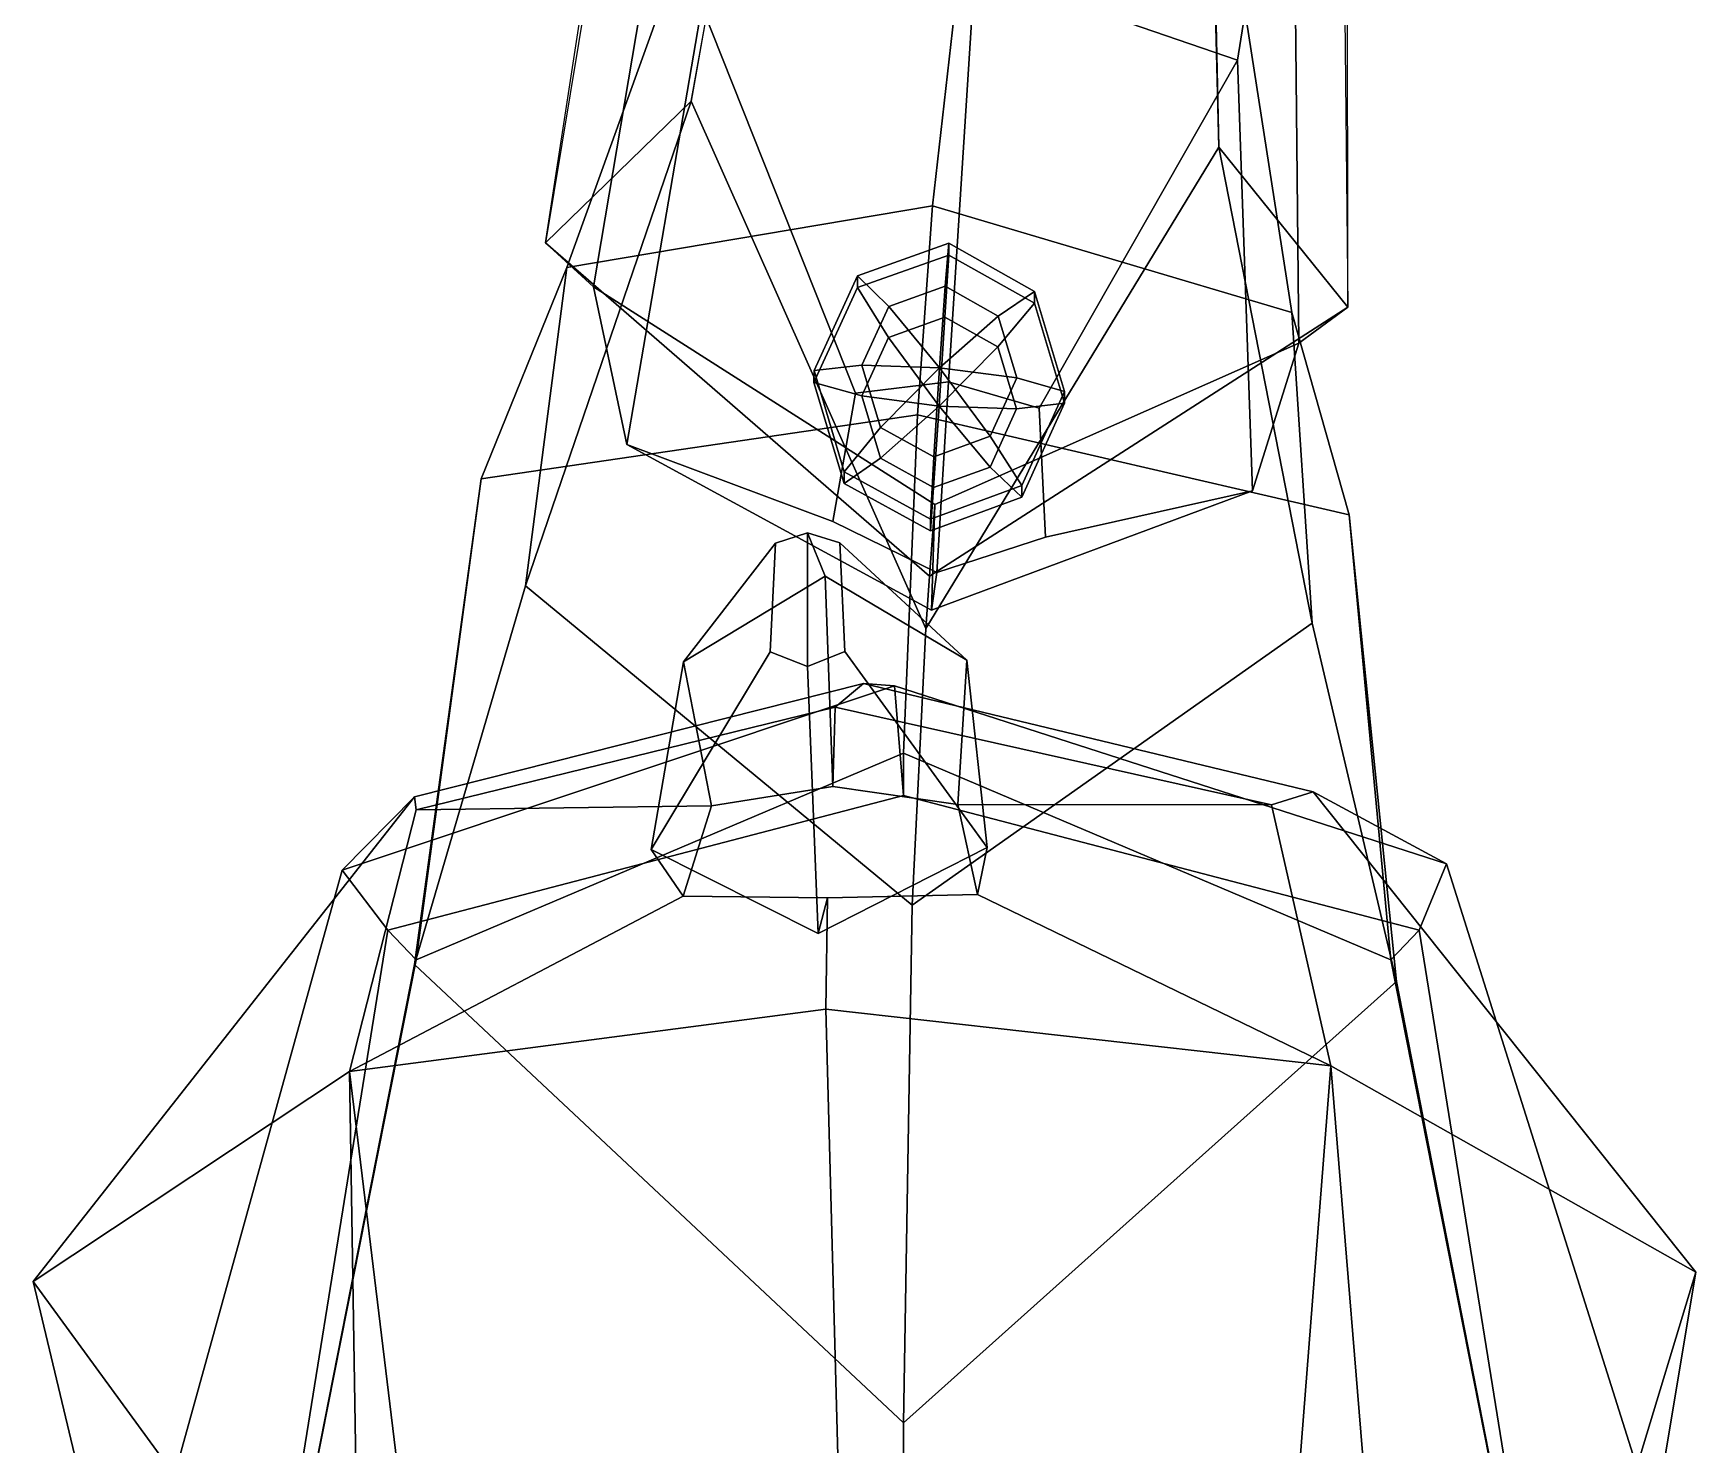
# Model space of a CAD drawing. Extents: x -82 to 95, y -151 to 338.
# Drawn here: x -73.7 to 67.1, y 96.4 to 215.9 of the extents above; entities that cross this region are included whole.
import ezdxf

# ---------------------------------------------------------------- set-up
doc = ezdxf.new("R2010")
doc.units = 0

msp = doc.modelspace()

# ---------------------------------------------------------------- linework, layer by layer
for points in [[(-19.875547, 261.287048, 250.93074), (-30.324642, 198.179596, 243.585312), (-26.24127, 194.448975, 266.239716), (-17.035511, 248.889938, 272.694855)], [(37.576126, 254.157394, 250.776123), (32.954311, 242.981262, 272.573395), (33.473835, 189.669861, 266.174835), (37.625408, 192.734344, 243.511292)], [(8.642141, 252.897522, 273.482422), (6.051607, 221.303848, 297.984467), (28.299976, 213.654388, 297.161438), (32.954311, 242.981262, 272.573395)], [(-23.433195, 181.09584, 296.852692), (-17.084301, 218.186966, 297.239136), (-17.035511, 248.889938, 272.694855), (-26.24127, 194.448975, 266.239716)], [(29.554571, 177.173904, 296.803589), (33.473835, 189.669861, 266.174835), (32.954311, 242.981262, 272.573395), (28.299976, 213.654388, 297.161438)], [(-28.512779, 196.072739, 182.278839), (-32.021896, 169.139923, 189.499573), (-17.986416, 210.180511, 226.075287), (-12.49897, 240.453705, 229.535889)], [(-28.512779, 196.072739, 182.278839), (-12.49897, 240.453705, 229.535889), (6.836927, 239.830536, 222.14183), (2.467316, 201.299179, 180.328568)], [(32.893772, 192.284439, 182.239502), (2.467316, 201.299179, 180.328568), (6.836927, 239.830536, 222.14183), (26.072735, 236.263931, 229.457336)], [(32.893772, 192.284439, 182.239502), (26.072735, 236.263931, 229.457336), (26.715025, 206.277115, 226.017242), (34.62619, 165.959091, 189.474152)], [(-25.956354, 226.423416, 246.825409), (-14.723903, 228.552048, 228.164932), (-17.986416, 210.180511, 226.075287), (-30.324642, 198.179596, 243.585312)], [(37.347454, 220.099762, 246.71701), (37.625408, 192.734344, 243.511292), (26.715025, 206.277115, 226.017242), (26.264412, 224.442383, 228.094208)], [(-4.054005, 185.441574, 335.662231), (3.820791, 186.414459, 335.982788), (6.051607, 221.303848, 297.984467), (-17.084301, 218.186966, 297.239136)], [(11.481047, 184.168655, 335.644501), (28.299976, 213.654388, 297.161438), (6.051607, 221.303848, 297.984467), (3.820791, 186.414459, 335.982788)], [(-5.972485, 174.576477, 334.523407), (-4.054005, 185.441574, 335.662231), (-17.084301, 218.186966, 297.239136), (-23.433195, 181.09584, 296.852692)], [(12.042744, 173.241058, 334.506653), (29.554571, 177.173904, 296.803589), (28.299976, 213.654388, 297.161438), (11.481047, 184.168655, 335.644501)], [(-32.021896, 169.139923, 189.499573), (0.741962, 142.090652, 201.337448), (1.885577, 165.526031, 229.075897), (-17.986416, 210.180511, 226.075287)], [(2.196382, 169.934998, 244.759476), (-30.324642, 198.179596, 243.585312), (-17.986416, 210.180511, 226.075287), (1.885577, 165.526031, 229.075897)], [(34.62619, 165.959091, 189.474152), (26.715025, 206.277115, 226.017242), (1.885577, 165.526031, 229.075897), (0.741962, 142.090652, 201.337448)], [(2.196382, 169.934998, 244.759476), (1.885577, 165.526031, 229.075897), (26.715025, 206.277115, 226.017242), (37.625408, 192.734344, 243.511292)], [(1.175786, 183.623779, 155.560242), (-35.774197, 178.194199, 157.457977), (-28.512779, 196.072739, 182.278839), (2.467316, 201.299179, 180.328568)], [(1.175786, 183.623779, 155.560242), (2.467316, 201.299179, 180.328568), (32.893772, 192.284439, 182.239502), (37.756786, 175.14566, 157.436844)], [(-30.324642, 198.179596, 243.585312), (2.196382, 169.934998, 244.759476), (2.647589, 176.015305, 264.337189), (-26.24127, 194.448975, 266.239716)], [(-3.889635, 194.388107, 344.323364), (3.843466, 197.13327, 344.717834), (3.853286, 198.134476, 337.778656), (-3.880337, 195.38797, 337.384186)], [(-1.262158, 190.166534, 349.560577), (3.516244, 191.874634, 349.804291), (3.843466, 197.13327, 344.717834), (-3.889635, 194.388107, 344.323364)], [(-1.239039, 192.780914, 331.393372), (-3.880337, 195.38797, 337.384186), (3.853286, 198.134476, 337.778656), (3.540181, 194.491241, 331.637146)], [(7.999668, 189.362656, 349.548706), (11.08413, 193.054794, 344.303131), (3.843466, 197.13327, 344.717834), (3.516244, 191.874634, 349.804291)], [(8.022787, 191.977081, 331.38147), (3.540181, 194.491241, 331.637146), (3.853286, 198.134476, 337.778656), (11.093429, 194.054657, 337.363953)], [(11.08413, 193.054794, 344.303131), (11.093429, 194.054657, 337.363953), (3.853286, 198.134476, 337.778656), (3.843466, 197.13327, 344.717834)], [(-41.407356, 137.071594, 161.027634), (-32.021896, 169.139923, 189.499573), (-28.512779, 196.072739, 182.278839), (-35.774197, 178.194199, 157.457977)], [(2.647589, 176.015305, 264.337189), (2.384686, 167.064575, 295.774323), (-23.433195, 181.09584, 296.852692), (-26.24127, 194.448975, 266.239716)], [(-7.580815, 186.354187, 343.351135), (-3.889635, 194.388107, 344.323364), (-3.880337, 195.38797, 337.384186), (-7.572719, 187.350739, 336.411896)], [(-3.53462, 185.210983, 348.960449), (-1.262158, 190.166534, 349.560577), (-3.889635, 194.388107, 344.323364), (-7.580815, 186.354187, 343.351135)], [(-7.572719, 187.350739, 336.411896), (-3.880337, 195.38797, 337.384186), (-1.239039, 192.780914, 331.393372), (-3.513421, 187.820053, 330.79303)], [(3.046567, 187.58284, 328.640961), (-1.239039, 192.780914, 331.393372), (3.540181, 194.491241, 331.637146)], [(3.046567, 187.58284, 328.640961), (3.540181, 194.491241, 331.637146), (8.022787, 191.977081, 331.38147)], [(9.58035, 184.12059, 348.945038), (13.639649, 184.589905, 343.326202), (11.08413, 193.054794, 344.303131), (7.999668, 189.362656, 349.548706)], [(13.647747, 185.586517, 336.386932), (9.601548, 186.729691, 330.777649), (8.022787, 191.977081, 331.38147), (11.093429, 194.054657, 337.363953)], [(13.639649, 184.589905, 343.326202), (13.647747, 185.586517, 336.386932), (11.093429, 194.054657, 337.363953), (11.08413, 193.054794, 344.303131)], [(-3.513421, 187.820053, 330.79303), (-1.239039, 192.780914, 331.393372), (3.046567, 187.58284, 328.640961)], [(3.020364, 184.357803, 351.097137), (3.516244, 191.874634, 349.804291), (-1.262158, 190.166534, 349.560577)], [(37.625408, 192.734344, 243.511292), (33.473835, 189.669861, 266.174835), (2.647589, 176.015305, 264.337189), (2.196382, 169.934998, 244.759476)], [(3.020364, 184.357803, 351.097137), (7.999668, 189.362656, 349.548706), (3.516244, 191.874634, 349.804291)], [(9.601548, 186.729691, 330.777649), (3.046567, 187.58284, 328.640961), (8.022787, 191.977081, 331.38147)], [(37.756786, 175.14566, 157.436844), (32.893772, 192.284439, 182.239502), (34.62619, 165.959091, 189.474152), (41.754478, 135.623657, 161.023438)], [(3.020364, 184.357803, 351.097137), (-1.262158, 190.166534, 349.560577), (-3.53462, 185.210983, 348.960449)], [(2.647589, 176.015305, 264.337189), (33.473835, 189.669861, 266.174835), (29.554571, 177.173904, 296.803589), (2.384686, 167.064575, 295.774323)], [(3.020364, 184.357803, 351.097137), (9.58035, 184.12059, 348.945038), (7.999668, 189.362656, 349.548706)], [(-5.017663, 177.786469, 342.374939), (-7.580815, 186.354187, 343.351135), (-7.572719, 187.350739, 336.411896), (-5.010686, 178.779739, 335.435547)], [(-5.010686, 178.779739, 335.435547), (-7.572719, 187.350739, 336.411896), (-3.513421, 187.820053, 330.79303), (-1.931684, 182.533447, 330.189514)], [(-1.931684, 182.533447, 330.189514), (-3.513421, 187.820053, 330.79303), (3.046567, 187.58284, 328.640961)], [(2.57706, 180.045776, 329.936035), (-1.931684, 182.533447, 330.189514), (3.046567, 187.58284, 328.640961)], [(2.57706, 180.045776, 329.936035), (3.046567, 187.58284, 328.640961), (7.353313, 181.795502, 330.179565)], [(7.353313, 181.795502, 330.179565), (3.046567, 187.58284, 328.640961), (9.601548, 186.729691, 330.777649)], [(-5.017663, 177.786469, 342.374939), (-1.951044, 179.929688, 348.357025), (-3.53462, 185.210983, 348.960449), (-7.580815, 186.354187, 343.351135)], [(2.825581, 170.264481, 334.439026), (3.820791, 186.414459, 335.982788), (-4.054005, 185.441574, 335.662231), (-5.972485, 174.576477, 334.523407)], [(2.825581, 170.264481, 334.439026), (12.042744, 173.241058, 334.506653), (11.481047, 184.168655, 335.644501), (3.820791, 186.414459, 335.982788)], [(10.023741, 177.618958, 335.420349), (7.353313, 181.795502, 330.179565), (9.601548, 186.729691, 330.777649), (13.647747, 185.586517, 336.386932)], [(-1.951044, 179.929688, 348.357025), (3.020364, 184.357803, 351.097137), (-3.53462, 185.210983, 348.960449)], [(10.016765, 176.625687, 342.359741), (13.639649, 184.589905, 343.326202), (9.58035, 184.12059, 348.945038), (7.333954, 179.191742, 348.347076)], [(10.016765, 176.625687, 342.359741), (10.023741, 177.618958, 335.420349), (13.647747, 185.586517, 336.386932), (13.639649, 184.589905, 343.326202)], [(-41.26403, 137.472076, 121.161476), (-35.774197, 178.194199, 157.457977), (1.175786, 183.623779, 155.560242), (0, 154.957367, 122.747078)], [(2.558439, 177.444275, 348.103607), (3.020364, 184.357803, 351.097137), (-1.951044, 179.929688, 348.357025)], [(41.26403, 137.472076, 121.161476), (0, 154.957367, 122.747078), (1.175786, 183.623779, 155.560242), (37.756786, 175.14566, 157.436844)], [(2.558439, 177.444275, 348.103607), (7.333954, 179.191742, 348.347076), (3.020364, 184.357803, 351.097137)], [(7.333954, 179.191742, 348.347076), (9.58035, 184.12059, 348.945038), (3.020364, 184.357803, 351.097137)], [(2.297818, 174.76947, 335.026489), (-5.010686, 178.779739, 335.435547), (-1.931684, 182.533447, 330.189514), (2.57706, 180.045776, 329.936035)], [(2.297818, 174.76947, 335.026489), (2.57706, 180.045776, 329.936035), (7.353313, 181.795502, 330.179565), (10.023741, 177.618958, 335.420349)], [(2.825581, 170.264481, 334.439026), (-5.972485, 174.576477, 334.523407), (-23.433195, 181.09584, 296.852692), (2.384686, 167.064575, 295.774323)], [(2.291283, 173.777573, 341.965912), (2.558439, 177.444275, 348.103607), (-1.951044, 179.929688, 348.357025), (-5.017663, 177.786469, 342.374939)], [(2.291283, 173.777573, 341.965912), (10.016765, 176.625687, 342.359741), (7.333954, 179.191742, 348.347076), (2.558439, 177.444275, 348.103607)], [(-54.045185, 72.849915, 139.458542), (-41.407356, 137.071594, 161.027634), (-35.774197, 178.194199, 157.457977), (-41.26403, 137.472076, 121.161476)], [(2.291283, 173.777573, 341.965912), (-5.017663, 177.786469, 342.374939), (-5.010686, 178.779739, 335.435547), (2.297818, 174.76947, 335.026489)], [(2.291283, 173.777573, 341.965912), (2.297818, 174.76947, 335.026489), (10.023741, 177.618958, 335.420349), (10.016765, 176.625687, 342.359741)], [(2.825581, 170.264481, 334.439026), (2.384686, 167.064575, 295.774323), (29.554571, 177.173904, 296.803589), (12.042744, 173.241058, 334.506653)], [(54.045185, 72.849915, 139.458542), (41.26403, 137.472076, 121.161476), (37.756786, 175.14566, 157.436844), (41.754478, 135.623657, 161.023438)], [(-10.827992, 172.74501, -75.079567), (-18.619345, 162.700409, -55.82999), (-6.630985, 169.938599, -54.9118), (-8.115471, 173.62764, -75.069702)], [(-8.117695, 162.304764, -77.975914), (-11.279305, 163.541382, -77.408272), (-10.827992, 172.74501, -75.079567), (-8.115471, 173.62764, -75.069702)], [(-8.117695, 162.304764, -77.975914), (-8.115471, 173.62764, -75.069702), (-5.401312, 172.77597, -75.476891), (-4.953614, 163.577423, -77.871407)], [(-5.401312, 172.77597, -75.476891), (-8.115471, 173.62764, -75.069702), (-6.630985, 169.938599, -54.9118), (5.360781, 162.837112, -57.585705)], [(-11.279305, 163.541382, -77.408272), (-21.379786, 146.805496, -66.986008), (-18.619345, 162.700409, -55.82999), (-10.827992, 172.74501, -75.079567)], [(-4.953614, 163.577423, -77.871407), (-5.401312, 172.77597, -75.476891), (5.360781, 162.837112, -57.585705), (7.095394, 146.967819, -69.070824)], [(-41.407356, 137.071594, 161.027634), (0, 98.269669, 178.825394), (0.741962, 142.090652, 201.337448), (-32.021896, 169.139923, 189.499573)], [(-18.619345, 162.700409, -55.82999), (-16.24231, 150.501221, -47.527992), (-5.98749, 152.129608, -50.289055), (-6.630985, 169.938599, -54.9118)], [(5.360781, 162.837112, -57.585705), (-6.630985, 169.938599, -54.9118), (-5.98749, 152.129608, -50.289055), (4.604588, 150.620056, -49.054302)], [(41.754478, 135.623657, 161.023438), (34.62619, 165.959091, 189.474152), (0.741962, 142.090652, 201.337448), (0, 98.269669, 178.825394)], [(-8.117695, 162.304764, -77.975914), (-7.229625, 139.693512, -71.096977), (-21.379786, 146.805496, -66.986008), (-11.279305, 163.541382, -77.408272)], [(-8.117695, 162.304764, -77.975914), (-4.953614, 163.577423, -77.871407), (7.095394, 146.967819, -69.070824), (-7.229625, 139.693512, -71.096977)], [(-21.379786, 146.805496, -66.986008), (-18.641998, 142.839813, -54.617767), (-16.24231, 150.501221, -47.527992), (-18.619345, 162.700409, -55.82999)], [(7.095394, 146.967819, -69.070824), (5.360781, 162.837112, -57.585705), (4.604588, 150.620056, -49.054302), (6.258877, 142.981766, -56.440895)], [(-0.768644, 160.674149, 26.039742), (-3.371284, 160.846924, -10.899773), (-41.40448, 151.259445, -10.290554), (-47.54047, 145.047699, 25.564655)], [(-47.54047, 145.047699, 25.564655), (-43.670525, 139.964676, 90.940384), (0, 151.371658, 90.70755), (-0.768644, 160.674149, 26.039742)], [(-3.371284, 160.846924, -10.899773), (-5.7796, 158.862885, -45.62553), (-41.261314, 150.165375, -34.649971), (-41.40448, 151.259445, -10.290554)], [(-3.371284, 160.846924, -10.899773), (34.690426, 151.693222, -15.861866), (31.177059, 150.578293, -39.953571), (-5.7796, 158.862885, -45.62553)], [(-0.768644, 160.674149, 26.039742), (46.003185, 145.580933, 18.715828), (34.690426, 151.693222, -15.861866), (-3.371284, 160.846924, -10.899773)], [(46.003185, 145.580933, 18.715828), (-0.768644, 160.674149, 26.039742), (0, 151.371658, 90.70755), (43.670525, 139.964676, 90.940384)], [(-16.24231, 150.501221, -47.527992), (-41.261314, 150.165375, -34.649971), (-5.7796, 158.862885, -45.62553), (-5.98749, 152.129608, -50.289055)], [(4.604588, 150.620056, -49.054302), (-5.98749, 152.129608, -50.289055), (-5.7796, 158.862885, -45.62553), (31.177059, 150.578293, -39.953571)], [(0, 151.371658, 90.70755), (-43.670525, 139.964676, 90.940384), (-41.26403, 137.472076, 121.161476), (0, 154.957367, 122.747078)], [(0, 151.371658, 90.70755), (0, 154.957367, 122.747078), (41.26403, 137.472076, 121.161476), (43.670525, 139.964676, 90.940384)], [(-73.695724, 110.214806, -17.471134), (-41.40448, 151.259445, -10.290554), (-41.261314, 150.165375, -34.649971), (-46.908676, 127.998413, -44.329659)], [(-47.54047, 145.047699, 25.564655), (-41.40448, 151.259445, -10.290554), (-73.695724, 110.214806, -17.471134), (-61.730087, 93.824799, 27.394421)], [(67.097702, 111.017426, -27.779366), (36.198059, 128.472198, -50.414341), (31.177059, 150.578293, -39.953571), (34.690426, 151.693222, -15.861866)], [(46.003185, 145.580933, 18.715828), (62.121403, 94.530846, 18.326593), (67.097702, 111.017426, -27.779366), (34.690426, 151.693222, -15.861866)], [(-18.641998, 142.839813, -54.617767), (-46.908676, 127.998413, -44.329659), (-41.261314, 150.165375, -34.649971), (-16.24231, 150.501221, -47.527992)], [(6.258877, 142.981766, -56.440895), (4.604588, 150.620056, -49.054302), (31.177059, 150.578293, -39.953571), (36.198059, 128.472198, -50.414341)], [(-7.229625, 139.693512, -71.096977), (-6.446136, 142.715698, -59.196362), (-18.641998, 142.839813, -54.617767), (-21.379786, 146.805496, -66.986008)], [(-7.229625, 139.693512, -71.096977), (7.095394, 146.967819, -69.070824), (6.258877, 142.981766, -56.440895), (-6.446136, 142.715698, -59.196362)], [(-61.730087, 93.824799, 27.394421), (-54.484333, 72.803207, 91.857224), (-43.670525, 139.964676, 90.940384), (-47.54047, 145.047699, 25.564655)], [(62.121403, 94.530846, 18.326593), (46.003185, 145.580933, 18.715828), (43.670525, 139.964676, 90.940384), (54.484333, 72.803207, 91.857224)], [(-18.641998, 142.839813, -54.617767), (-6.446136, 142.715698, -59.196362), (-6.56255, 133.284393, -63.244987), (-46.908676, 127.998413, -44.329659)], [(6.258877, 142.981766, -56.440895), (36.198059, 128.472198, -50.414341), (-6.56255, 133.284393, -63.244987), (-6.446136, 142.715698, -59.196362)], [(-54.484333, 72.803207, 91.857224), (-54.045185, 72.849915, 139.458542), (-41.26403, 137.472076, 121.161476), (-43.670525, 139.964676, 90.940384)], [(54.484333, 72.803207, 91.857224), (43.670525, 139.964676, 90.940384), (41.26403, 137.472076, 121.161476), (54.045185, 72.849915, 139.458542)], [(-54.045185, 72.849915, 139.458542), (0, 69.142792, 179.102036), (0, 98.269669, 178.825394), (-41.407356, 137.071594, 161.027634)], [(54.045185, 72.849915, 139.458542), (41.754478, 135.623657, 161.023438), (0, 98.269669, 178.825394), (0, 69.142792, 179.102036)], [(-4.931017, 72.411667, -55.515156), (-40.412731, 74.527496, -41.794346), (-46.908676, 127.998413, -44.329659), (-6.56255, 133.284393, -63.244987)], [(-4.931017, 72.411667, -55.515156), (-6.56255, 133.284393, -63.244987), (36.198059, 128.472198, -50.414341), (32.025642, 74.940445, -47.097939)], [(36.198059, 128.472198, -50.414341), (45.151649, 19.211514, -56.206375), (38.46315, 17.374224, -52.68969), (32.025642, 74.940445, -47.097939)], [(36.198059, 128.472198, -50.414341), (67.097702, 111.017426, -27.779366), (51.422539, 17.009575, -51.991718), (45.151649, 19.211514, -56.206375)], [(-46.908676, 127.998413, -44.329659), (-45.151649, 19.211514, -56.206375), (-51.422539, 17.009575, -51.991718), (-73.695724, 110.214806, -17.471134)], [(-46.908676, 127.998413, -44.329659), (-40.412731, 74.527496, -41.794346), (-38.46315, 17.374224, -52.68969), (-45.151649, 19.211514, -56.206375)], [(-61.730087, 93.824799, 27.394421), (-73.695724, 110.214806, -17.471134), (-51.422539, 17.009575, -51.991718), (-62.768108, 6.336457, 3.148668)], [(62.121403, 94.530846, 18.326593), (62.768108, 6.336457, 3.148668), (51.422539, 17.009575, -51.991718), (67.097702, 111.017426, -27.779366)]]:
    msp.add_3dface(points)

doc.saveas('drawing.dxf')
